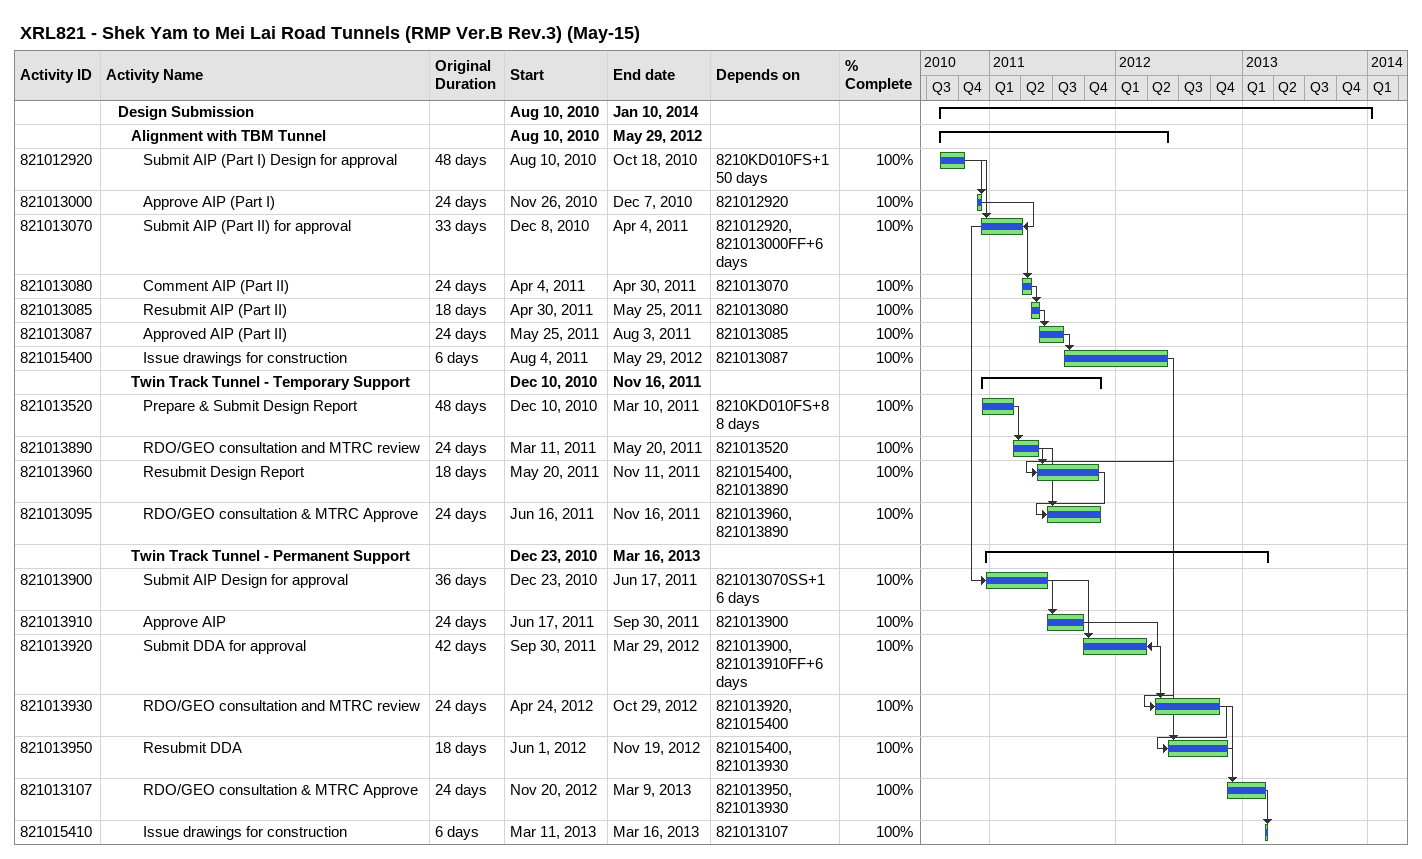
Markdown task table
XRL821 - Shek Yam to Mei Lai Road Tunnels (RMP Ver.B Rev.3) (May-15)

| ID | Level | Task | Original duration | Start | Finish | Predecessors | % complete |
|---|---|---|---|---|---|---|---|
|  | 2 | **Design Submission** |  | 2010-08-10 | 2014-01-10 |  |  |
|  | 3 | **Alignment with TBM Tunnel** |  | 2010-08-10 | 2012-05-29 |  |  |
| 821012920 | 4 | Submit AIP (Part I) Design for approval | 48d | 2010-08-10 | 2010-10-18 | 8210KD010FS+150d | 100 |
| 821013000 | 4 | Approve AIP (Part I) | 24d | 2010-11-26 | 2010-12-07 | 821012920 | 100 |
| 821013070 | 4 | Submit AIP (Part II) for approval | 33d | 2010-12-08 | 2011-04-04 | 821012920, 821013000FF+6d | 100 |
| 821013080 | 4 | Comment AIP (Part II) | 24d | 2011-04-04 | 2011-04-30 | 821013070 | 100 |
| 821013085 | 4 | Resubmit AIP (Part II) | 18d | 2011-04-30 | 2011-05-25 | 821013080 | 100 |
| 821013087 | 4 | Approved AIP (Part II) | 24d | 2011-05-25 | 2011-08-03 | 821013085 | 100 |
| 821015400 | 4 | Issue drawings for construction | 6d | 2011-08-04 | 2012-05-29 | 821013087 | 100 |
|  | 3 | **Twin Track Tunnel - Temporary Support** |  | 2010-12-10 | 2011-11-16 |  |  |
| 821013520 | 4 | Prepare & Submit Design Report | 48d | 2010-12-10 | 2011-03-10 | 8210KD010FS+88d | 100 |
| 821013890 | 4 | RDO/GEO consultation and MTRC review | 24d | 2011-03-11 | 2011-05-20 | 821013520 | 100 |
| 821013960 | 4 | Resubmit Design Report | 18d | 2011-05-20 | 2011-11-11 | 821015400, 821013890 | 100 |
| 821013095 | 4 | RDO/GEO consultation & MTRC Approve | 24d | 2011-06-16 | 2011-11-16 | 821013960, 821013890 | 100 |
|  | 3 | **Twin Track Tunnel - Permanent Support** |  | 2010-12-23 | 2013-03-16 |  |  |
| 821013900 | 4 | Submit AIP Design for approval | 36d | 2010-12-23 | 2011-06-17 | 821013070SS+16d | 100 |
| 821013910 | 4 | Approve AIP | 24d | 2011-06-17 | 2011-09-30 | 821013900 | 100 |
| 821013920 | 4 | Submit DDA for approval | 42d | 2011-09-30 | 2012-03-29 | 821013900, 821013910FF+6d | 100 |
| 821013930 | 4 | RDO/GEO consultation and MTRC review | 24d | 2012-04-24 | 2012-10-29 | 821013920, 821015400 | 100 |
| 821013950 | 4 | Resubmit DDA | 18d | 2012-06-01 | 2012-11-19 | 821015400, 821013930 | 100 |
| 821013107 | 4 | RDO/GEO consultation & MTRC Approve | 24d | 2012-11-20 | 2013-03-09 | 821013950, 821013930 | 100 |
| 821015410 | 4 | Issue drawings for construction | 6d | 2013-03-11 | 2013-03-16 | 821013107 | 100 |
